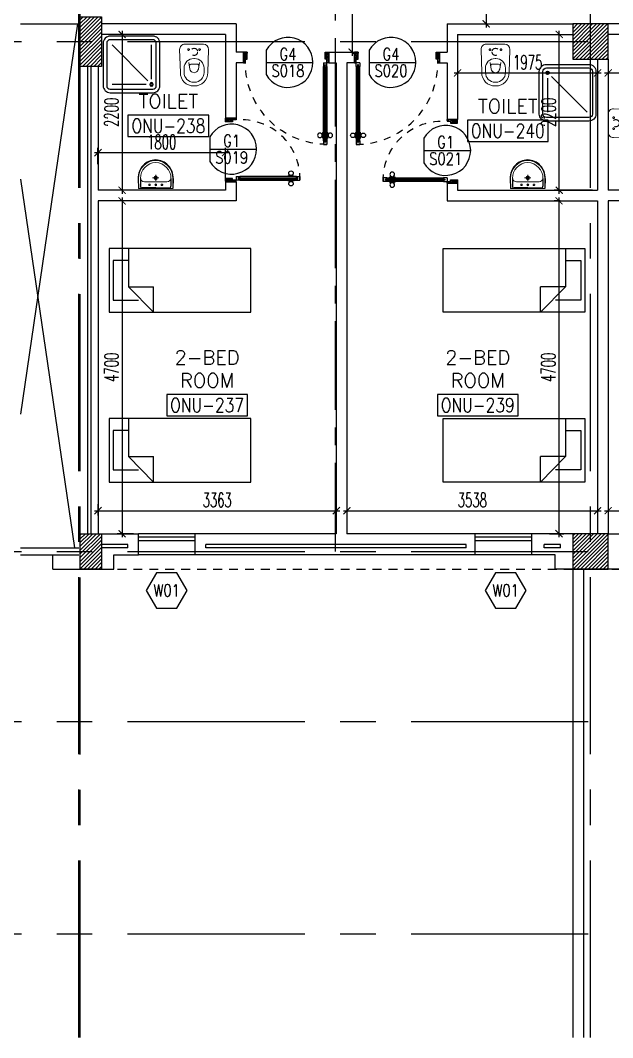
# Model space of a CAD drawing. Extents: x 88852.7 to 88945.7, y 39921.6 to 40001.1.
# Drawn here: x 88859.92 to 88868.28, y 39921.61 to 39935.98 of the extents above; entities that cross this region are included whole.
import ezdxf
from ezdxf.enums import TextEntityAlignment as Align

# ---------------------------------------------------------------- set-up
doc = ezdxf.new("R2010")
doc.units = 0
doc.header["$MEASUREMENT"] = 0
doc.header["$PDMODE"] = 34
for name, pattern in [('CENTER', [2, 1.25, -0.25, 0.25, -0.25]), ('CENTERX2', [4, 2.5, -0.5, 0.5, -0.5]), ('DASHED', [0.75, 0.5, -0.25]), ('HIDDEN', [0.375, 0.25, -0.125]), ('HIDDEN2', [0.1875, 0.125, -0.0625])]:
    doc.linetypes.add(name, pattern=pattern)
doc.layers.get('0').update_dxf_attribs({"linetype": 'CONTINUOUS'})
doc.layers.get('DEFPOINTS').update_dxf_attribs({"linetype": 'CONTINUOUS'})
for name, color, linetype in [('AXES', 11, 'CENTERX2'), ('AXES1', 11, 'CENTER'), ('COL', 2, 'CONTINUOUS'), ('DIM', 4, 'CONTINUOUS'), ('DOOR', 7, 'CONTINUOUS'), ('DOOR-CR', 4, 'CONTINUOUS'), ('DOOR-NO', 3, 'CONTINUOUS'), ('FIX', 3, 'CONTINUOUS'), ('FUR', 4, 'CONTINUOUS'), ('HAT', 8, 'CONTINUOUS'), ('HIDDEN', 9, 'HIDDEN2'), ('INSUL', 4, 'CONTINUOUS'), ('RM-BOX', 4, 'CONTINUOUS'), ('RM-NAME', 2, 'CONTINUOUS'), ('RM-NO', 2, 'CONTINUOUS'), ('ROOF', 7, 'CONTINUOUS'), ('SHAFT', 4, 'CONTINUOUS'), ('WALL', 2, 'CONTINUOUS'), ('WIN', 3, 'CONTINUOUS'), ('WIN-BOX', 3, 'CONTINUOUS'), ('WIN-NO', 5, 'CONTINUOUS')]:
    doc.layers.add(name, color=color, linetype=linetype)
doc.styles.add('ROMANS', font='ROMANS.shx', dxfattribs={"width": 0.6})
doc.dimstyles.new('STANDARD in', dxfattribs={"dimtxt": 0.2, "dimasz": 0.1, "dimexe": 0.07, "dimexo": 0.07, "dimgap": 0.05, "dimtad": 1, "dimdec": 0, "dimlfac": 1000, "dimzin": 0, "dimdsep": 46, "dimtxsty": 'ROMANS', "dimblk": 'ARCHTICK', "dimcen": 0.05, "dimdle": 0.05, "dimclrd": 4, "dimclre": 4, "dimclrt": 2, "dimadec": 0, "dimazin": 0, "dimtfac": 1, "dimtdec": 0, "dimtmove": 2, "dimatfit": 3, "dimfxl": 0, "dimtolj": 1, "dimtzin": 0, "dimarcsym": 0})

# ---------------------------------------------------------------- blocks, each defined once
blk = doc.blocks.new('_ARCHTICK')
at = {"color": 0, "linetype": 'ByBlock', "const_width": 0.15}
blk.add_lwpolyline([(-0.5, -0.5), (0.5, 0.5)], dxfattribs=at)
blk = doc.blocks.new('*D348')
at = {"layer": 'DEFPOINTS', "color": 0, "linetype": 'Continuous'}
for p in [(88868.22, 39929.313), (88871.67, 39929.313), (88871.67, 39929.055)]:
    blk.add_point(p, dxfattribs=at)
at = {"layer": 'DIM', "color": 4, "linetype": 'Continuous', "lineweight": -2}
for p, q in [((88868.22, 39929.243), (88868.22, 39928.985)), ((88871.67, 39929.243), (88871.67, 39928.985)), ((88868.17, 39929.055), (88871.72, 39929.055))]:
    blk.add_line(p, q, dxfattribs=at)
at = {"layer": 'DIM', "color": 4, "linetype": 'Continuous', "lineweight": -2, "xscale": 0.1, "yscale": 0.1, "zscale": 0.1, "rotation": 180}
blk.add_blockref('_ARCHTICK', (88868.22, 39929.055), dxfattribs=at)
at = {"layer": 'DIM', "color": 4, "linetype": 'Continuous', "lineweight": -2, "xscale": 0.1, "yscale": 0.1, "zscale": 0.1}
blk.add_blockref('_ARCHTICK', (88871.67, 39929.055), dxfattribs=at)
at = {"layer": 'DIM', "color": 2, "linetype": 'Continuous', "insert": (88869.945, 39929.205), "char_height": 0.2, "attachment_point": 5, "style": 'ROMANS'}
blk.add_mtext('\\A1;3450', dxfattribs=at)
blk = doc.blocks.new('*D346')
at = {"layer": 'DEFPOINTS', "color": 0, "linetype": 'Continuous'}
for p in [(88868.22, 39935.237), (88869.845, 39935.237), (88869.845, 39935.237)]:
    blk.add_point(p, dxfattribs=at)
at = {"layer": 'DIM', "color": 4, "linetype": 'Continuous', "lineweight": -2}
blk.add_line((88868.17, 39935.237), (88869.895, 39935.237), dxfattribs=at)
at = {"layer": 'DIM', "color": 4, "linetype": 'Continuous', "lineweight": -2, "xscale": 0.1, "yscale": 0.1, "zscale": 0.1, "rotation": 180}
blk.add_blockref('_ARCHTICK', (88868.22, 39935.237), dxfattribs=at)
at = {"layer": 'DIM', "color": 4, "linetype": 'Continuous', "lineweight": -2, "xscale": 0.1, "yscale": 0.1, "zscale": 0.1}
blk.add_blockref('_ARCHTICK', (88869.845, 39935.237), dxfattribs=at)
at = {"layer": 'DIM', "color": 2, "linetype": 'Continuous', "insert": (88869.033, 39935.387), "char_height": 0.2, "attachment_point": 5, "style": 'ROMANS'}
blk.add_mtext('\\A1;1625', dxfattribs=at)
blk = doc.blocks.new('*D345')
at = {"layer": 'DEFPOINTS', "color": 0, "linetype": 'Continuous'}
for p in [(88868.07, 39935.328), (88866.095, 39935.242), (88868.07, 39935.237)]:
    blk.add_point(p, dxfattribs=at)
at = {"layer": 'DIM', "color": 4, "linetype": 'Continuous', "lineweight": -2}
for p, q in [((88866.045, 39935.237), (88868.12, 39935.237)), ((88866.095, 39935.172), (88866.095, 39935.167)), ((88868.07, 39935.258), (88868.07, 39935.167))]:
    blk.add_line(p, q, dxfattribs=at)
at = {"layer": 'DIM', "color": 4, "linetype": 'Continuous', "lineweight": -2, "xscale": 0.1, "yscale": 0.1, "zscale": 0.1, "rotation": 180}
blk.add_blockref('_ARCHTICK', (88866.095, 39935.237), dxfattribs=at)
at = {"layer": 'DIM', "color": 4, "linetype": 'Continuous', "lineweight": -2, "xscale": 0.1, "yscale": 0.1, "zscale": 0.1}
blk.add_blockref('_ARCHTICK', (88868.07, 39935.237), dxfattribs=at)
at = {"layer": 'DIM', "color": 2, "linetype": 'Continuous', "insert": (88867.083, 39935.387), "char_height": 0.2, "attachment_point": 5, "style": 'ROMANS'}
blk.add_mtext('\\A1;1975', dxfattribs=at)
blk = doc.blocks.new('*D344')
at = {"layer": 'DEFPOINTS', "color": 0, "linetype": 'Continuous'}
for p in [(88867.509, 39935.78), (88867.529, 39935.78), (88868.07, 39933.58)]:
    blk.add_point(p, dxfattribs=at)
at = {"layer": 'DIM', "color": 4, "linetype": 'Continuous', "lineweight": -2}
for p, q in [((88867.529, 39933.53), (88867.529, 39935.83)), ((88867.579, 39935.78), (88867.599, 39935.78)), ((88868, 39933.58), (88867.459, 39933.58))]:
    blk.add_line(p, q, dxfattribs=at)
at = {"layer": 'DIM', "color": 4, "linetype": 'Continuous', "lineweight": -2, "xscale": 0.1, "yscale": 0.1, "zscale": 0.1}
for p, rotation in [((88867.529, 39935.78), 90), ((88867.529, 39933.58), 270)]:
    blk.add_blockref('_ARCHTICK', p, dxfattribs=dict(at, rotation=rotation))
at = {"layer": 'DIM', "color": 2, "linetype": 'Continuous', "insert": (88867.379, 39934.68), "char_height": 0.2, "attachment_point": 5, "rotation": 90, "style": 'ROMANS'}
blk.add_mtext('\\A1;2200', dxfattribs=at)
blk = doc.blocks.new('*D590')
at = {"layer": 'DEFPOINTS', "color": 0, "linetype": 'Continuous'}
for p in [(88867.526, 39933.43), (88867.613, 39933.43), (88867.321, 39928.73)]:
    blk.add_point(p, dxfattribs=at)
at = {"layer": 'DIM', "color": 4, "linetype": 'Continuous', "lineweight": -2}
for p, q in [((88867.543, 39933.43), (88867.456, 39933.43)), ((88867.526, 39928.68), (88867.526, 39933.48)), ((88867.391, 39928.73), (88867.596, 39928.73))]:
    blk.add_line(p, q, dxfattribs=at)
at = {"layer": 'DIM', "color": 4, "linetype": 'Continuous', "lineweight": -2, "xscale": 0.1, "yscale": 0.1, "zscale": 0.1}
for p, rotation in [((88867.526, 39933.43), 90), ((88867.526, 39928.73), 270)]:
    blk.add_blockref('_ARCHTICK', p, dxfattribs=dict(at, rotation=rotation))
at = {"layer": 'DIM', "color": 2, "linetype": 'Continuous', "insert": (88867.376, 39931.08), "char_height": 0.2, "attachment_point": 5, "rotation": 90, "style": 'ROMANS'}
blk.add_mtext('\\A1;4700', dxfattribs=at)
blk = doc.blocks.new('*D343')
at = {"layer": 'DEFPOINTS', "color": 0, "linetype": 'Continuous'}
for p in [(88864.533, 39929.296), (88868.07, 39929.296), (88868.07, 39929.055)]:
    blk.add_point(p, dxfattribs=at)
at = {"layer": 'DIM', "color": 4, "linetype": 'Continuous', "lineweight": -2}
for p, q in [((88864.533, 39929.226), (88864.533, 39928.985)), ((88868.07, 39929.226), (88868.07, 39928.985)), ((88864.483, 39929.055), (88868.12, 39929.055))]:
    blk.add_line(p, q, dxfattribs=at)
at = {"layer": 'DIM', "color": 4, "linetype": 'Continuous', "lineweight": -2, "xscale": 0.1, "yscale": 0.1, "zscale": 0.1, "rotation": 180}
blk.add_blockref('_ARCHTICK', (88864.533, 39929.055), dxfattribs=at)
at = {"layer": 'DIM', "color": 4, "linetype": 'Continuous', "lineweight": -2, "xscale": 0.1, "yscale": 0.1, "zscale": 0.1}
blk.add_blockref('_ARCHTICK', (88868.07, 39929.055), dxfattribs=at)
at = {"layer": 'DIM', "color": 2, "linetype": 'Continuous', "insert": (88866.302, 39929.205), "char_height": 0.2, "attachment_point": 5, "style": 'ROMANS'}
blk.add_mtext('\\A1;3538', dxfattribs=at)
blk = doc.blocks.new('*D342')
at = {"layer": 'DEFPOINTS', "color": 0, "linetype": 'Continuous'}
for p in [(88861.02, 39929.218), (88864.383, 39929.218), (88864.383, 39929.055)]:
    blk.add_point(p, dxfattribs=at)
at = {"layer": 'DIM', "color": 4, "linetype": 'Continuous', "lineweight": -2}
for p, q in [((88861.02, 39929.148), (88861.02, 39928.985)), ((88864.383, 39929.148), (88864.383, 39928.985)), ((88860.97, 39929.055), (88864.433, 39929.055))]:
    blk.add_line(p, q, dxfattribs=at)
at = {"layer": 'DIM', "color": 4, "linetype": 'Continuous', "lineweight": -2, "xscale": 0.1, "yscale": 0.1, "zscale": 0.1, "rotation": 180}
blk.add_blockref('_ARCHTICK', (88861.02, 39929.055), dxfattribs=at)
at = {"layer": 'DIM', "color": 4, "linetype": 'Continuous', "lineweight": -2, "xscale": 0.1, "yscale": 0.1, "zscale": 0.1}
blk.add_blockref('_ARCHTICK', (88864.383, 39929.055), dxfattribs=at)
at = {"layer": 'DIM', "color": 2, "linetype": 'Continuous', "insert": (88862.702, 39929.205), "char_height": 0.2, "attachment_point": 5, "style": 'ROMANS'}
blk.add_mtext('\\A1;3363', dxfattribs=at)
blk = doc.blocks.new('*D591')
at = {"layer": 'DEFPOINTS', "color": 0, "linetype": 'Continuous'}
for p in [(88861.816, 39933.43), (88861.36, 39928.73), (88861.591, 39928.73)]:
    blk.add_point(p, dxfattribs=at)
at = {"layer": 'DIM', "color": 4, "linetype": 'Continuous', "lineweight": -2}
for p, q in [((88861.746, 39933.43), (88861.29, 39933.43)), ((88861.36, 39933.48), (88861.36, 39928.68)), ((88861.521, 39928.73), (88861.29, 39928.73))]:
    blk.add_line(p, q, dxfattribs=at)
at = {"layer": 'DIM', "color": 4, "linetype": 'Continuous', "lineweight": -2, "xscale": 0.1, "yscale": 0.1, "zscale": 0.1}
for p, rotation in [((88861.36, 39933.43), 90), ((88861.36, 39928.73), 270)]:
    blk.add_blockref('_ARCHTICK', p, dxfattribs=dict(at, rotation=rotation))
at = {"layer": 'DIM', "color": 2, "linetype": 'Continuous', "insert": (88861.21, 39931.08), "char_height": 0.2, "attachment_point": 5, "rotation": 90, "style": 'ROMANS'}
blk.add_mtext('\\A1;4700', dxfattribs=at)
blk = doc.blocks.new('*D341')
at = {"layer": 'DEFPOINTS', "color": 0, "linetype": 'Continuous'}
for p in [(88862.146, 39935.78), (88861.36, 39933.58), (88862.146, 39933.58)]:
    blk.add_point(p, dxfattribs=at)
at = {"layer": 'DIM', "color": 4, "linetype": 'Continuous', "lineweight": -2}
for p, q in [((88862.076, 39935.78), (88861.29, 39935.78)), ((88861.36, 39935.83), (88861.36, 39933.53)), ((88862.076, 39933.58), (88861.29, 39933.58))]:
    blk.add_line(p, q, dxfattribs=at)
at = {"layer": 'DIM', "color": 4, "linetype": 'Continuous', "lineweight": -2, "xscale": 0.1, "yscale": 0.1, "zscale": 0.1}
for p, rotation in [((88861.36, 39935.78), 90), ((88861.36, 39933.58), 270)]:
    blk.add_blockref('_ARCHTICK', p, dxfattribs=dict(at, rotation=rotation))
at = {"layer": 'DIM', "color": 2, "linetype": 'Continuous', "insert": (88861.21, 39934.68), "char_height": 0.2, "attachment_point": 5, "rotation": 90, "style": 'ROMANS'}
blk.add_mtext('\\A1;2200', dxfattribs=at)
blk = doc.blocks.new('*D340')
at = {"layer": 'DEFPOINTS', "color": 0, "linetype": 'Continuous'}
for p in [(88862.82, 39934.111), (88861.02, 39933.88), (88862.82, 39933.639)]:
    blk.add_point(p, dxfattribs=at)
at = {"layer": 'DIM', "color": 4, "linetype": 'Continuous', "lineweight": -2}
for p, q in [((88861.02, 39933.95), (88861.02, 39934.181)), ((88862.82, 39933.709), (88862.82, 39934.181)), ((88860.97, 39934.111), (88862.87, 39934.111))]:
    blk.add_line(p, q, dxfattribs=at)
at = {"layer": 'DIM', "color": 4, "linetype": 'Continuous', "lineweight": -2, "xscale": 0.1, "yscale": 0.1, "zscale": 0.1, "rotation": 180}
blk.add_blockref('_ARCHTICK', (88861.02, 39934.111), dxfattribs=at)
at = {"layer": 'DIM', "color": 4, "linetype": 'Continuous', "lineweight": -2, "xscale": 0.1, "yscale": 0.1, "zscale": 0.1}
blk.add_blockref('_ARCHTICK', (88862.82, 39934.111), dxfattribs=at)
at = {"layer": 'DIM', "color": 2, "linetype": 'Continuous', "insert": (88861.92, 39934.261), "char_height": 0.2, "attachment_point": 5, "style": 'ROMANS'}
blk.add_mtext('\\A1;1800', dxfattribs=at)
blk = doc.blocks.new('*D692')
at = {"layer": 'DEFPOINTS', "color": 0, "linetype": 'Continuous'}
for p in [(88866.226, 39938.33), (88866.226, 39935.93), (88866.498, 39935.93)]:
    blk.add_point(p, dxfattribs=at)
at = {"layer": 'DIM', "color": 4, "linetype": 'Continuous', "lineweight": -2}
for p, q in [((88866.296, 39938.33), (88866.568, 39938.33)), ((88866.498, 39938.38), (88866.498, 39935.88)), ((88866.296, 39935.93), (88866.568, 39935.93))]:
    blk.add_line(p, q, dxfattribs=at)
at = {"layer": 'DIM', "color": 4, "linetype": 'Continuous', "lineweight": -2, "xscale": 0.1, "yscale": 0.1, "zscale": 0.1}
for p, rotation in [((88866.498, 39938.33), 90), ((88866.498, 39935.93), 270)]:
    blk.add_blockref('_ARCHTICK', p, dxfattribs=dict(at, rotation=rotation))
at = {"layer": 'DIM', "color": 2, "linetype": 'Continuous', "insert": (88866.348, 39937.13), "char_height": 0.2, "attachment_point": 5, "rotation": 90, "style": 'ROMANS'}
blk.add_mtext('\\A1;2400', dxfattribs=at)
blk = doc.blocks.new('WW1')
at = {"layer": 'WIN-BOX'}
blk.add_lwpolyline([(144, -250), (289, 0), (144, 250), (-144, 250), (-289, 0), (-144, -250)], close=True, dxfattribs=at)
at = {"layer": 'WIN-NO', "style": 'ROMANS', "width": 0.8}
blk.add_attdef('W00', text='', height=170, dxfattribs=at).set_placement((0, 0), align=Align.MIDDLE)
blk = doc.blocks.new('LAV1')
at = {"layer": 'FIX', "linetype": 'ByBlock', "ltscale": 0.3}
for p, q in [((-280, 210), (-275, 50)), ((-245, 210), (-245, 85)), ((245, 210), (245, 85)), ((280, 210), (275, 50)), ((0, 60), (-220, 60)), ((0, 60), (220, 60))]:
    blk.add_line(p, q, dxfattribs=at)
at = {"layer": 'FIX', "linetype": 'Continuous', "lineweight": 20}
for p, q in [((-275, 210), (-275, 50)), ((275, 210), (275, 50)), ((0, 50), (-275, 50)), ((0, 50), (-252, 50)), ((0, 155), (-181, 155)), ((0, 155), (181, 155)), ((0, 50), (275, 50)), ((0, 50), (252, 50))]:
    blk.add_line(p, q, dxfattribs=at)
at = {"layer": 'FIX', "linetype": 'DASHED', "lineweight": 20, "ltscale": 0.05}
for p, q in [((50, 220), (-50, 220)), ((0, 170), (0, 270)), ((0, 170), (0, 270))]:
    blk.add_line(p, q, dxfattribs=at)
at = {"layer": 'FIX', "lineweight": 20}
for p, q in [((16, 107), (-15, 107)), ((0, 92), (0, 123))]:
    blk.add_line(p, q, dxfattribs=at)
for centre, radius in [((0, 220), 29.5), ((0, 220), 22.5), ((0, 107), 15.5)]:
    blk.add_circle(centre, radius, dxfattribs=at)
at = {"layer": 'FIX', "linetype": 'HIDDEN', "lineweight": 20, "ltscale": 0.05}
for centre in [(-100, 107), (100, 107)]:
    blk.add_circle(centre, 12.4, dxfattribs=at)
at = {"layer": 'FIX', "linetype": 'ByBlock', "ltscale": 0.3}
for centre, radius, start, end in [((7, 220), 287, 91.3776, 182.0064), ((-7, 220), 287, 357.9936, 88.6224), ((-220, 85), 24.9, 179.7021, 269.9486), ((220, 85), 24.9, 270.0514, 0.2979)]:
    blk.add_arc(centre, radius, start, end, dxfattribs=at)
at = {"layer": 'FIX', "linetype": 'Continuous', "lineweight": 20}
for centre, radius, start, end in [((8, 217), 283, 91.6988, 181.351), ((-8, 217), 283, 358.649, 88.3012), ((8, 212), 253, 91.7328, 180.4884), ((-8, 212), 253, 359.5116, 88.2672), ((-179, 222), 66.9, 190.2006, 268.0786), ((179, 222), 66.9, 271.9214, 349.7994)]:
    blk.add_arc(centre, radius, start, end, dxfattribs=at)
blk = doc.blocks.new('DOOR100')
at = {"layer": 'DOOR', "color": 0, "linetype": 'ByBlock'}
for p, q in [((-76, 1251), (-76, 1301)), ((-76, 1301), (-26, 1301)), ((-26, 1301), (-76, 1301)), ((-26, 1251), (-26, 1301)), ((-92, 1206), (-92, 1141)), ((-83, 1206), (-92, 1206)), ((-83, 1129), (-83, 1219)), ((-76, 1219), (-83, 1219)), ((-83, 1206), (-83, 1141)), ((-59, 1251), (-76, 1251)), ((-59, 1251), (-59, 1271)), ((-43, 1271), (-59, 1271)), ((-43, 1251), (-43, 1271)), ((-26, 1251), (-43, 1251)), ((-26, 1219), (-19, 1219)), ((-19, 1129), (-19, 1219)), ((-19, 1206), (-19, 1141)), ((-19, 1206), (-10, 1206)), ((-10, 1206), (-10, 1141)), ((-83, 1141), (-92, 1141)), ((-76, 1129), (-83, 1129)), ((-26, 1129), (-19, 1129)), ((-19, 1141), (-10, 1141)), ((-1201, 0), (-1201, 150)), ((-1201, 150), (-1176, 150)), ((-1201, 150), (-1201, 0)), ((-1176, 150), (-1176, 100)), ((-76, 200), (-59, 200)), ((-76, 150), (-76, 200)), ((-76, 150), (-26, 150)), ((-59, 200), (-59, 180)), ((-59, 180), (-43, 180)), ((-43, 200), (-26, 200)), ((-43, 180), (-43, 200)), ((-26, 200), (-26, 150)), ((-1, 150), (-26, 150)), ((-26, 150), (-26, 100)), ((-1, 150), (-1, 0)), ((-1151, 0), (-1201, 0)), ((-1176, 100), (-1151, 100)), ((-1151, 100), (-1151, 0)), ((-51, 100), (-51, 0)), ((-26, 100), (-51, 100)), ((-51, 0), (-1, 0))]:
    blk.add_line(p, q, dxfattribs=at)
at = {"layer": 'DOOR', "linetype": 'ByBlock'}
for p, q in [((-76, 1251), (-76, 200)), ((-59, 200), (-59, 1251)), ((-43, 200), (-43, 1251)), ((-26, 200), (-26, 1251))]:
    blk.add_line(p, q, dxfattribs=at)
at = {"layer": 'DOOR', "color": 9, "linetype": 'ByBlock'}
for p, q in [((-1151, 0), (-1201, 114)), ((-1151, 0), (-1201, 40)), ((-1151, 0), (-1164, 100)), ((-51, 0), (-1, 114)), ((-51, 0), (-38, 100)), ((-51, 0), (-1, 40))]:
    blk.add_line(p, q, dxfattribs=at)
at = {"layer": 'DOOR', "color": 0, "linetype": 'ByBlock'}
for centre in [(-125, 1174), (22, 1174)]:
    blk.add_circle(centre, 32.4, dxfattribs=at)
at = {"layer": 'DOOR', "linetype": 'HIDDEN', "ltscale": 0.5}
blk.add_arc((-27, 152), 1149, 89.961, 180.0931, dxfattribs=at)
at = {"layer": 'DOOR', "color": 9, "linetype": 'ByBlock'}
for centre, radius, start, end in [((-1151, 0), 154, 103.7142, 108.8947), ((-51, 0), 154, 71.1053, 76.2858), ((-1151, 0), 134, 100.72, 111.8402), ((-1151, 0), 94.4, 90, 121.9818), ((-1151, 0), 74.4, 90, 132.2236), ((-1151, 0), 54.4, 90, 156.7926), ((-1151, 0), 34.4, 90, 180), ((-1151, 0), 14.4, 90, 180), ((-51, 0), 94.4, 58.0182, 90), ((-51, 0), 74.4, 47.7764, 90), ((-51, 0), 54.4, 23.2074, 90), ((-51, 0), 34.4, 0, 90), ((-51, 0), 14.4, 0, 90), ((-51, 0), 134, 68.1598, 79.28), ((-51, 0), 114, 64.0838, 77.3774)]:
    blk.add_arc(centre, radius, start, end, dxfattribs=at)
blk = doc.blocks.new('DOOR90')
at = {"layer": 'DOOR', "linetype": 'ByBlock'}
for p, q in [((0, 0), (-150, 0)), ((-200, -25), (-1000, -25)), ((-200, -42), (-1000, -42)), ((-200, -58), (-1000, -58)), ((-1000, -75), (-200, -75))]:
    blk.add_line(p, q, dxfattribs=at)
at = {"layer": 'DOOR', "color": 0, "linetype": 'ByBlock'}
for p, q in [((-150, 0), (-150, -25)), ((-150, 0), (0, 0)), ((0, -50), (0, 0)), ((-1050, -25), (-1050, -75)), ((-1050, -75), (-1050, -25)), ((-1000, -25), (-1050, -25)), ((-1000, -75), (-1050, -75)), ((-1020, -42), (-1020, -58)), ((-1000, -42), (-1020, -42)), ((-1000, -58), (-1020, -58)), ((-1000, -25), (-1000, -42)), ((-1000, -58), (-1000, -75)), ((-968, -25), (-968, -18)), ((-878, -18), (-968, -18)), ((-968, -75), (-968, -82)), ((-878, -82), (-968, -82)), ((-955, -18), (-955, -9)), ((-955, -9), (-890, -9)), ((-955, -18), (-890, -18)), ((-955, -82), (-955, -91)), ((-955, -82), (-890, -82)), ((-955, -91), (-890, -91)), ((-890, -18), (-890, -9)), ((-890, -82), (-890, -91)), ((-878, -25), (-878, -18)), ((-878, -75), (-878, -82)), ((-200, -42), (-200, -25)), ((-200, -25), (-150, -25)), ((-180, -42), (-200, -42)), ((-200, -75), (-200, -58)), ((-200, -58), (-180, -58)), ((-150, -75), (-200, -75)), ((-180, -58), (-180, -42)), ((-150, -75), (-150, -25)), ((-150, -25), (-100, -25)), ((-100, -25), (-100, -50)), ((-100, -50), (0, -50)), ((-100, -850), (0, -850)), ((-100, -875), (-100, -850)), ((0, -850), (0, -900)), ((-150, -900), (-150, -875)), ((-150, -875), (-100, -875)), ((0, -900), (-150, -900)), ((-150, -900), (0, -900))]:
    blk.add_line(p, q, dxfattribs=at)
at = {"layer": 'DOOR', "color": 9, "linetype": 'ByBlock'}
for p, q in [((0, -50), (-114, 0)), ((0, -50), (-40, 0)), ((0, -50), (-100, -37)), ((0, -850), (-114, -900)), ((0, -850), (-100, -863)), ((0, -850), (-40, -900))]:
    blk.add_line(p, q, dxfattribs=at)
at = {"layer": 'DOOR', "color": 0, "linetype": 'ByBlock'}
for centre in [(-923, 24), (-923, -124)]:
    blk.add_circle(centre, 32.4, dxfattribs=at)
at = {"layer": 'DOOR', "color": 9, "linetype": 'ByBlock'}
for centre, radius, start, end in [((0, -50), 74.4, 137.7764, 180), ((0, -50), 54.4, 113.2074, 180), ((0, -50), 154, 161.1053, 166.2858), ((0, -50), 134, 158.1598, 169.28), ((0, -50), 114, 154.0838, 167.3774), ((0, -50), 94.4, 148.0182, 180), ((0, -50), 34.4, 90, 180), ((0, -50), 14.4, 90, 180), ((0, -850), 94.4, 180, 211.9818), ((0, -850), 74.4, 180, 222.2236), ((0, -850), 54.4, 180, 246.7926), ((0, -850), 34.4, 180, 270), ((0, -850), 14.4, 180, 270), ((0, -850), 154, 193.7142, 198.8947), ((0, -850), 134, 190.72, 201.8402)]:
    blk.add_arc(centre, radius, start, end, dxfattribs=at)
at = {"layer": 'DOOR', "linetype": 'HIDDEN', "ltscale": 0.5}
blk.add_arc((-222, -50), 828, 178.2701, 275.003, dxfattribs=at)
blk = doc.blocks.new('SHR1')
at = {"layer": 'FIX'}
for p, q in [((-196, 196), (-700, 700)), ((-143, 218), (-143, 700)), ((-218, 143), (-700, 143))]:
    blk.add_line(p, q, dxfattribs=at)
for points in [[(-825, 125), (-825, 725, -0.414214), (-725, 825), (-125, 825, -0.414214), (-25, 725), (-25, 125, -0.414214), (-125, 25), (-725, 25, -0.414214)], [(-775, 125), (-775, 725, -0.414214), (-725, 775), (-125, 775, -0.414214), (-75, 725), (-75, 125, -0.414214), (-125, 75), (-725, 75, -0.414214)]]:
    blk.add_lwpolyline(points, format="xyb", close=True, dxfattribs=at)
for radius in [25, 15]:
    blk.add_circle((-143, 143), radius, dxfattribs=at)
blk = doc.blocks.new('WC1')
at = {"layer": 'FIX', "lineweight": 20}
for p, q in [((-210, 204), (-538, 194)), ((-727, 5), (-727, -5)), ((-674, 5), (-674, -5)), ((-534, 24), (-540, 0)), ((-540, 0), (-534, -24)), ((-475, 141), (-538, 141)), ((-395, 76), (-490, 60)), ((-339, 5), (-339, -5)), ((-137, 0), (-137, 131)), ((-137, -131), (-137, 0)), ((-538, -141), (-475, -141)), ((-490, -60), (-395, -76)), ((-538, -194), (-210, -204)), ((-213, -204), (-210, -204))]:
    blk.add_line(p, q, dxfattribs=at)
at = {"layer": 'FIX', "linetype": 'Continuous', "lineweight": 20}
blk.add_line((-420, -47), (-420, 45), dxfattribs=at)
at = {"layer": 'FIX', "linetype": 'HIDDEN2', "lineweight": 20, "ltscale": 0.3}
blk.add_circle((-245, 0), 49.8, dxfattribs=at)
at = {"layer": 'FIX', "linetype": 'HIDDEN', "lineweight": 20, "ltscale": 0.05}
for centre in [(-213, 78), (-213, -77)]:
    blk.add_circle(centre, 11.6, dxfattribs=at)
at = {"layer": 'FIX', "lineweight": 20}
for centre, radius, start, end in [((-538, 5), 189, 90, 180), ((-210, 131), 73, 360, 90), ((-538, 5), 136, 90, 180), ((-473, -7), 68.2, 128.9242, 152.8468), ((-464, -18), 82, 108.496, 128.9242), ((-475, 5), 136, 360, 90), ((-538, -5), 189, 180, 270), ((-538, -5), 136, 180, 270), ((-473, 7), 68.2, 207.1532, 231.0758), ((-464, 18), 82, 231.0758, 251.504), ((-475, -5), 136, 270, 0), ((-210, -131), 73, 270, 0)]:
    blk.add_arc(centre, radius, start, end, dxfattribs=at)
at = {"layer": 'FIX', "linetype": 'Continuous', "lineweight": 20}
for centre, start, end in [((-443, 46), 357.6662, 91.6121), ((-442, -46), 268.3879, 2.3338)]:
    blk.add_arc(centre, 22.3, start, end, dxfattribs=at)
blk = doc.blocks.new('C-300')
at = {"layer": 'HAT', "linetype": 'ByBlock', "ltscale": 0.3}
h = blk.add_hatch(dxfattribs=at)
h.set_pattern_fill('ANSI31', color=8, scale=300, style=0)
h.set_pattern_definition([(45, (-258496.182, -82361.005), (-26.5165043, 26.5165043), [])])
h.paths.add_polyline_path([(300, 500), (0, 500), (0, 250), (300, 250)])
h.paths.add_polyline_path([(300, 250), (0, 250), (0, 0), (300, 0)])
at = {"layer": 'COL'}
blk.add_lwpolyline([(0, 500), (300, 500), (300, 0), (0, 0)], close=True, dxfattribs=at)
blk = doc.blocks.new('C11')
at = {"layer": 'HAT'}
h = blk.add_hatch(dxfattribs=at)
h.set_pattern_fill('ANSI31', color=256, scale=300, style=0)
h.set_pattern_definition([(45, (-248556.182, -75061.005), (-26.5165043, 26.5165043), [])])
h.paths.add_polyline_path([(300, 700), (0, 700), (0, 350), (300, 350)])
h.paths.add_polyline_path([(300, 350), (0, 350), (0, 0), (300, 0)])
at = {"layer": 'COL'}
blk.add_lwpolyline([(300, 700), (300, 0), (0, 0), (0, 700)], close=True, dxfattribs=at)
blk = doc.blocks.new('RM1')
at = {"layer": 'RM-BOX'}
blk.add_lwpolyline([(570, -200), (-570, -200), (-570, -500), (570, -500)], close=True, dxfattribs=at)
at = {"layer": 'RM-NAME', "style": 'ROMANS'}
for tag, p in [('ROOMNAME1', (0, 324)), ('ROOMNAME2', (0, 0))]:
    blk.add_attdef(tag, text='', height=200, dxfattribs=at).set_placement(p, align=Align.MIDDLE)
at = {"layer": 'RM-NO', "style": 'ROMANS', "width": 0.8}
blk.add_attdef('ROOMNO', text='', height=200, dxfattribs=at).set_placement((0, -350), align=Align.MIDDLE)
blk = doc.blocks.new('DD1')
at = {"layer": 'DOOR-CR'}
blk.add_line((-308, 0), (353, 0), dxfattribs=at)
blk.add_lwpolyline([(-308, -173, 3.820224), (-308, 173)], format="xyb", close=True, dxfattribs=at)
at = {"layer": 'DOOR-NO', "style": 'ROMANS', "width": 0.8}
for tag, p in [('G', (0, 142)), ('000', (0, -141))]:
    blk.add_attdef(tag, text='', height=204, dxfattribs=at).set_placement(p, align=Align.MIDDLE)
blk = doc.blocks.new('COL50')
at = {"layer": 'COL'}
blk.add_lwpolyline([(-250, 250), (-250, -250), (250, -250), (250, 250)], close=True, dxfattribs=at)
blk = doc.blocks.new('*X55')
at = {"color": 0}
for p, q in [((73379, 125458), (73871, 125950)), ((73379, 125511), (73818, 125950)), ((73379, 125564), (73765, 125950)), ((73379, 125617), (73712, 125950)), ((73379, 125670), (73659, 125950)), ((73379, 125723), (73606, 125950)), ((73379, 125776), (73553, 125950)), ((73379, 125829), (73500, 125950)), ((73379, 125882), (73447, 125950)), ((73379, 125935), (73394, 125950)), ((73424, 125450), (73879, 125905)), ((73477, 125450), (73879, 125852)), ((73530, 125450), (73879, 125799)), ((73583, 125450), (73879, 125746)), ((73636, 125450), (73879, 125692)), ((73690, 125450), (73879, 125639)), ((73743, 125450), (73879, 125586)), ((73796, 125450), (73879, 125533)), ((73849, 125450), (73879, 125480))]:
    blk.add_line(p, q, dxfattribs=at)
blk = doc.blocks.new('AH20A')
at = {"layer": 'FUR'}
for p, q in [((0, 0.5), (0, -0.5)), ((1, 0.5), (0, 0.5)), ((0.1358, 0.5), (0.1358, -0.0987)), ((1, -0.5), (1, 0.5)), ((0.1358, 0.3112), (0.0277, 0.3112)), ((0.0277, 0.3112), (0.0277, -0.3087)), ((0.1358, -0.0987), (0.3125, -0.5)), ((0.1358, -0.0987), (0.3125, -0.0987)), ((0.3125, -0.5), (0.3125, -0.0987)), ((0.0277, -0.3087), (0.2076, -0.3087)), ((0, -0.5), (1, -0.5))]:
    blk.add_line(p, q, dxfattribs=at)
blk = doc.blocks.new('*X56')
at = {"color": 0}
for p, q in [((73379, 118298), (73831, 118750)), ((73379, 118351), (73778, 118750)), ((73379, 118404), (73725, 118750)), ((73379, 118457), (73672, 118750)), ((73379, 118510), (73619, 118750)), ((73379, 118563), (73566, 118750)), ((73379, 118616), (73513, 118750)), ((73379, 118669), (73460, 118750)), ((73379, 118722), (73407, 118750)), ((73384, 118250), (73879, 118745)), ((73437, 118250), (73879, 118692)), ((73490, 118250), (73879, 118639)), ((73543, 118250), (73879, 118586)), ((73596, 118250), (73879, 118533)), ((73649, 118250), (73879, 118480)), ((73702, 118250), (73879, 118427)), ((73755, 118250), (73879, 118374)), ((73808, 118250), (73879, 118321)), ((73861, 118250), (73879, 118268))]:
    blk.add_line(p, q, dxfattribs=at)
blk = doc.blocks.new('*D818')
at = {"layer": 'DEFPOINTS', "color": 0, "linetype": 'Continuous'}
for p in [(88864.335, 39938.33), (88864.335, 39935.53), (88864.607, 39935.53)]:
    blk.add_point(p, dxfattribs=at)
at = {"layer": 'DIM', "color": 4, "linetype": 'Continuous', "lineweight": -2}
for p, q in [((88864.405, 39938.33), (88864.677, 39938.33)), ((88864.607, 39938.38), (88864.607, 39935.48)), ((88864.405, 39935.53), (88864.677, 39935.53))]:
    blk.add_line(p, q, dxfattribs=at)
at = {"layer": 'DIM', "color": 4, "linetype": 'Continuous', "lineweight": -2, "xscale": 0.1, "yscale": 0.1, "zscale": 0.1}
for p, rotation in [((88864.607, 39938.33), 90), ((88864.607, 39935.53), 270)]:
    blk.add_blockref('_ARCHTICK', p, dxfattribs=dict(at, rotation=rotation))
at = {"layer": 'DIM', "color": 2, "linetype": 'Continuous', "insert": (88864.457, 39936.93), "char_height": 0.2, "attachment_point": 5, "rotation": 90, "style": 'ROMANS'}
blk.add_mtext('\\A1;2800', dxfattribs=at)

msp = doc.modelspace()

# ---------------------------------------------------------------- linework, layer by layer
at = {"layer": 'AXES'}
for p, q in [((88867.9703, 39921.6153), (88867.9703, 40000.4279)), ((88860.7503, 39921.6153), (88860.7503, 40000.0779)), ((88860.7703, 39921.6132), (88860.7703, 40000.0759)), ((88853.4386, 39935.6796), (88876.9703, 39935.6796)), ((88853.4386, 39928.4796), (88876.9703, 39928.4796)), ((88853.4386, 39926.0796), (88876.9703, 39926.0796)), ((88853.4386, 39923.0796), (88876.9703, 39923.0796))]:
    msp.add_line(p, q, dxfattribs=at)
at = {"layer": 'AXES1'}
msp.add_line((88864.3703, 39928.4796), (88864.3703, 39987.2996), dxfattribs=at)
at = {"layer": 'HIDDEN'}
msp.add_line((88861.0703, 39928.2296), (88892.8703, 39928.2296), dxfattribs=at)
at = {"layer": 'INSUL'}
for p, q in [((88860.8703, 39935.3296), (88860.8703, 39928.7296)), ((88860.9203, 39935.3296), (88860.9203, 39928.7296)), ((88860.8703, 39933.9296), (88860.8703, 39928.7296)), ((88860.9203, 39933.9296), (88860.9203, 39928.7296)), ((88861.4414, 39928.5796), (88861.0703, 39928.5796)), ((88861.4414, 39928.5296), (88861.0703, 39928.5296)), ((88861.4414, 39928.5296), (88861.4414, 39928.5796)), ((88862.5414, 39928.5296), (88862.5414, 39928.5796)), ((88866.2168, 39928.5796), (88862.5414, 39928.5796)), ((88866.2168, 39928.5296), (88862.5414, 39928.5296)), ((88866.2168, 39928.5296), (88866.2168, 39928.5796)), ((88867.5448, 39928.5796), (88867.3168, 39928.5796)), ((88867.3168, 39928.5296), (88867.3168, 39928.5796)), ((88867.5448, 39928.5296), (88867.3168, 39928.5296)), ((88867.5448, 39928.5296), (88867.5448, 39928.5796))]:
    msp.add_line(p, q, dxfattribs=at)
at = {"layer": 'ROOF'}
for p, q in [((88859.9253, 39935.9296), (88860.7503, 39935.9296)), ((88859.9253, 39928.5296), (88860.7503, 39928.5296)), ((88859.9253, 39928.4296), (88860.7503, 39928.4296))]:
    msp.add_line(p, q, dxfattribs=at)
at = {"layer": 'SHAFT'}
for p, q in [((88860.7303, 39935.9296), (88859.9253, 39930.4203)), ((88859.9253, 39933.7386), (88860.6863, 39928.5296))]:
    msp.add_line(p, q, dxfattribs=at)
at = {"layer": 'WALL'}
for p, q in [((88862.9703, 39935.9296), (88861.0703, 39935.9296)), ((88861.9703, 39935.9296), (88861.4453, 39935.9296)), ((88862.9703, 39935.9296), (88862.9703, 39935.5296)), ((88862.9703, 39935.9296), (88862.9703, 39935.5296)), ((88865.9453, 39935.9296), (88865.9453, 39935.5296)), ((88865.9453, 39935.9296), (88867.7203, 39935.9296)), ((88869.9953, 39935.9296), (88868.2203, 39935.9296)), ((88861.9703, 39935.7796), (88861.0703, 39935.7796)), ((88862.8203, 39935.7796), (88861.0703, 39935.7796)), ((88862.8203, 39935.7796), (88862.8203, 39934.5976)), ((88866.0953, 39935.7796), (88866.0953, 39934.5796)), ((88863.0765, 39935.5296), (88862.9703, 39935.5296)), ((88863.0765, 39935.5296), (88863.0765, 39935.3796)), ((88864.2765, 39935.5296), (88864.2765, 39935.3796)), ((88864.639, 39935.5296), (88864.639, 39935.3796)), ((88865.8333, 39935.5296), (88865.9453, 39935.5296)), ((88865.839, 39935.5296), (88865.9453, 39935.5296)), ((88865.839, 39935.5296), (88865.839, 39935.3796)), ((88868.0703, 39935.4296), (88868.0703, 39933.5796)), ((88868.2203, 39935.4296), (88868.2203, 39933.5796)), ((88861.0203, 39935.3296), (88861.0203, 39933.5796)), ((88863.0765, 39935.3796), (88862.9703, 39935.3796)), ((88862.9703, 39935.3796), (88862.9703, 39934.5976)), ((88864.3828, 39935.3796), (88864.3828, 39928.7296)), ((88864.5328, 39935.3796), (88864.5328, 39928.7296)), ((88865.8333, 39935.3796), (88865.9453, 39935.3796)), ((88865.839, 39935.3796), (88865.9453, 39935.3796)), ((88865.9453, 39935.3796), (88865.9453, 39934.5796)), ((88862.9703, 39934.5976), (88862.8203, 39934.5976)), ((88861.0203, 39934.0796), (88861.0203, 39933.6796)), ((88862.8203, 39933.6976), (88862.8203, 39933.5796)), ((88862.9703, 39933.6976), (88862.8203, 39933.6976)), ((88862.8203, 39933.6976), (88862.8203, 39933.5796)), ((88862.9703, 39933.6976), (88862.9703, 39933.4296)), ((88861.9703, 39933.5796), (88861.0203, 39933.5796)), ((88862.8203, 39933.5796), (88861.0203, 39933.5796)), ((88865.9453, 39933.6796), (88865.9453, 39933.4296)), ((88866.0953, 39933.6796), (88866.0953, 39933.5796)), ((88862.9703, 39933.4296), (88861.0203, 39933.4296)), ((88861.0203, 39933.4296), (88861.0203, 39928.7296)), ((88868.0703, 39933.4296), (88868.0703, 39928.7296)), ((88868.2203, 39933.4296), (88868.2203, 39928.7296)), ((88861.0703, 39928.7296), (88861.5914, 39928.7296)), ((88861.5914, 39928.4296), (88861.5914, 39928.7296)), ((88862.3914, 39928.4296), (88862.3914, 39928.7296)), ((88864.3828, 39928.7296), (88862.3914, 39928.7296)), ((88866.3414, 39928.7296), (88864.5328, 39928.7296)), ((88866.3414, 39928.4296), (88866.3414, 39928.7296)), ((88867.7203, 39928.7296), (88867.1414, 39928.7296)), ((88867.1414, 39928.4296), (88867.1414, 39928.7296)), ((88868.2203, 39928.7296), (88868.7414, 39928.7296)), ((88860.3826, 39928.2296), (88860.3826, 39928.4296)), ((88861.2414, 39928.4296), (88861.5914, 39928.4296)), ((88861.2414, 39928.2296), (88861.2414, 39928.4296)), ((88866.3414, 39928.4296), (88862.3914, 39928.4296)), ((88867.4703, 39928.4296), (88867.1414, 39928.4296)), ((88867.4703, 39928.2296), (88867.4703, 39928.4296)), ((88860.3826, 39928.2296), (88861.2414, 39928.2296)), ((88868.4703, 39928.2296), (88867.4703, 39928.2296)), ((88867.7203, 39928.2296), (88867.7203, 39921.6153)), ((88867.8703, 39928.2296), (88867.8703, 39921.6153))]:
    msp.add_line(p, q, dxfattribs=at)
at = {"layer": 'WALL', "linetype": 'ByBlock'}
for p, q in [((88866.0953, 39935.7796), (88867.7203, 39935.7796)), ((88867.3473, 39935.7796), (88867.6703, 39935.7796)), ((88869.8453, 39935.7796), (88868.2203, 39935.7796)), ((88864.2765, 39935.5296), (88864.639, 39935.5296)), ((88864.2765, 39935.3796), (88864.3828, 39935.3796)), ((88864.639, 39935.3796), (88864.5328, 39935.3796)), ((88865.9453, 39934.5796), (88866.0953, 39934.5796)), ((88865.9453, 39933.6796), (88866.0953, 39933.6796)), ((88866.0953, 39933.5796), (88868.0703, 39933.5796)), ((88869.8453, 39933.5796), (88868.2203, 39933.5796)), ((88865.9453, 39933.4296), (88868.0703, 39933.4296)), ((88869.9953, 39933.4296), (88868.2203, 39933.4296))]:
    msp.add_line(p, q, dxfattribs=at)
at = {"layer": 'WIN'}
for p, q in [((88862.3914, 39928.7296), (88861.5914, 39928.7296)), ((88862.3914, 39928.6796), (88861.5914, 39928.6796)), ((88867.1414, 39928.7296), (88866.3414, 39928.7296)), ((88867.1414, 39928.6796), (88866.3414, 39928.6796)), ((88862.3914, 39928.6296), (88861.5914, 39928.6296)), ((88867.1414, 39928.6296), (88866.3414, 39928.6296)), ((88862.3914, 39928.4296), (88861.5914, 39928.4296)), ((88867.1414, 39928.4296), (88866.3414, 39928.4296))]:
    msp.add_line(p, q, dxfattribs=at)

# ---------------------------------------------------------------- block references
at = {"layer": 'COL', "xscale": 0.001, "yscale": 0.001, "zscale": 0.001}
for p in [(88867.9703, 39935.6796), (88867.9703, 39935.6796), (88867.9703, 39928.4796)]:
    msp.add_blockref('COL50', p, dxfattribs=at)
at = {"layer": 'COL', "color": 62, "linetype": 'Continuous', "xscale": 0.001, "yscale": 0.001, "zscale": 0.001}
msp.add_blockref('C-300', (88860.7703, 39928.2296), dxfattribs=at)
at = {"layer": 'DOOR', "color": 0, "linetype": 'Continuous', "yscale": 0.001, "zscale": 0.001, "rotation": 180}
for p, xscale in [((88864.2765, 39935.5296), -0.001), ((88864.639, 39935.5296), 0.001)]:
    msp.add_blockref('DOOR100', p, dxfattribs=dict(at, xscale=xscale))
at = {"layer": 'DOOR', "color": 0, "linetype": 'ByBlock', "yscale": 0.001, "zscale": 0.001, "rotation": 180}
for p, xscale in [((88862.8203, 39933.6976), 0.001), ((88866.0953, 39933.6796), -0.001)]:
    msp.add_blockref('DOOR90', p, dxfattribs=dict(at, xscale=xscale))
at = {"layer": 'DOOR-NO'}
ref = msp.add_blockref('DD1', (88863.701, 39935.3855), dxfattribs=dict(at, xscale=0.001, yscale=0.001, zscale=0.001))
ref.add_attrib('G', 'G4', dxfattribs={"height": 0.17, "style": 'ROMANS', "width": 0.8}).set_placement((88863.701, 39935.5035), align=Align.MIDDLE)
ref.add_attrib('000', 'S018', dxfattribs={"height": 0.17, "style": 'ROMANS', "width": 0.8}).set_placement((88863.701, 39935.2677), align=Align.MIDDLE)
ref = msp.add_blockref('DD1', (88865.1546, 39935.3855), dxfattribs=dict(at, xscale=0.001, yscale=0.001, zscale=0.001))
ref.add_attrib('G', 'G4', dxfattribs={"height": 0.17, "style": 'ROMANS', "width": 0.8}).set_placement((88865.1546, 39935.5035), align=Align.MIDDLE)
ref.add_attrib('000', 'S020', dxfattribs={"height": 0.17, "style": 'ROMANS', "width": 0.8}).set_placement((88865.1546, 39935.2677), align=Align.MIDDLE)
ref = msp.add_blockref('DD1', (88862.9062, 39934.1609), dxfattribs=dict(at, xscale=0.001, yscale=0.001, zscale=0.001))
ref.add_attrib('G', 'G1', dxfattribs={"height": 0.17, "style": 'ROMANS', "width": 0.8}).set_placement((88862.9062, 39934.2789), align=Align.MIDDLE)
ref.add_attrib('000', 'S019', dxfattribs={"height": 0.17, "style": 'ROMANS', "width": 0.8}).set_placement((88862.9062, 39934.0431), align=Align.MIDDLE)
ref = msp.add_blockref('DD1', (88865.9264, 39934.1426), dxfattribs=dict(at, xscale=0.001, yscale=0.001, zscale=0.001))
ref.add_attrib('G', 'G1', dxfattribs={"height": 0.17, "style": 'ROMANS', "width": 0.8}).set_placement((88865.9264, 39934.2606), align=Align.MIDDLE)
ref.add_attrib('000', 'S021', dxfattribs={"height": 0.17, "style": 'ROMANS', "width": 0.8}).set_placement((88865.9264, 39934.0248), align=Align.MIDDLE)
at = {"layer": 'FIX', "yscale": 0.001, "zscale": 0.001}
for name, p, xscale, rotation in [('SHR1', (88861.9183, 39934.9316), -0.001, 90), ('WC1', (88862.3763, 39935.7796), 0.001, 90), ('WC1', (88866.6291, 39935.7796), -0.001, 270), ('WC1', (88866.6291, 39935.7796), -0.001, 270), ('SHR1', (88867.2223, 39935.3816), 0.001, 180), ('SHR1', (88867.2223, 39935.3816), 0.001, 180), ('WC1', (88868.0833, 39934.5276), 0.001, 180)]:
    msp.add_blockref(name, p, dxfattribs=dict(at, xscale=xscale, rotation=rotation))
at = {"layer": 'FIX'}
for name, p, xscale, yscale, zscale in [('LAV1', (88861.8343, 39933.562), 0.0008799999997863779, 0.0008799999997863779, 0.00087999999978), ('LAV1', (88867.0843, 39933.562), 0.0008799999997863779, 0.0008799999997863779, 0.00087999999978), ('LAV1', (88867.0843, 39933.562), 0.0008799999997863779, 0.0008799999997863779, 0.00087999999978), ('AH20A', (88861.1787, 39932.3064), 2, 0.9, 2), ('AH20A', (88867.8895, 39932.3064), -2, 0.9, 2), ('AH20A', (88861.1787, 39929.9076), 2, 0.9, 2), ('AH20A', (88867.8895, 39929.9076), -2, 0.9, 2)]:
    msp.add_blockref(name, p, dxfattribs=dict(at, xscale=xscale, yscale=yscale, zscale=zscale))
at = {"layer": 'HAT', "xscale": 0.001, "yscale": 0.001, "zscale": 0.001}
for name, p in [('C11', (88860.7703, 39935.3296)), ('*X55', (88794.341, 39809.9798)), ('*X56', (88794.341, 39809.9798))]:
    msp.add_blockref(name, p, dxfattribs=at)
at = {"layer": 'RM-NO', "xscale": 0.001, "yscale": 0.001, "zscale": 0.001}
for p, values in [((88862.0134, 39934.8387), {'ROOMNO': 'ONU-238', 'ROOMNAME2': 'TOILET'}), ((88866.8034, 39934.7688), {'ROOMNO': 'ONU-240', 'ROOMNAME2': 'TOILET'}), ((88862.5601, 39930.8948), {'ROOMNO': 'ONU-237', 'ROOMNAME2': 'ROOM', 'ROOMNAME1': '2-BED'}), ((88866.3795, 39930.8948), {'ROOMNO': 'ONU-239', 'ROOMNAME2': 'ROOM', 'ROOMNAME1': '2-BED'})]:
    msp.add_blockref('RM1', p, dxfattribs=at).add_auto_attribs(values)
at = {"layer": 'WIN-NO', "xscale": 0.001, "yscale": 0.001, "zscale": 0.001}
for p in [(88861.9898, 39927.9296), (88866.7736, 39927.9296)]:
    msp.add_blockref('WW1', p, dxfattribs=at).add_auto_attribs({'W00': 'W01'})

# ---------------------------------------------------------------- dimensions: what is measured, and where the dimension line sits
at = {"layer": 'DIM', "color": 0, "linetype": 'Continuous'}
for base, p1, p2, picture, middle in [((88864.6068, 39935.5296), (88864.3347, 39938.3296), (88864.3347, 39935.5296), '*D818', (88864.4568, 39936.9296)), ((88866.4983, 39935.9296), (88866.2262, 39938.3296), (88866.2262, 39935.9296), '*D692', (88866.3483, 39937.1296)), ((88861.36, 39933.5796), (88862.1462, 39935.7796), (88862.1462, 39933.5796), '*D341', (88861.21, 39934.6796)), ((88867.529, 39935.7796), (88868.0703, 39933.5796), (88867.5088, 39935.7796), '*D344', (88867.379, 39934.6796)), ((88861.36, 39928.7296), (88861.8159, 39933.4296), (88861.5914, 39928.7296), '*D591', (88861.21, 39931.0796)), ((88867.5261, 39933.4296), (88867.321, 39928.7296), (88867.6125, 39933.4296), '*D590', (88867.3761, 39931.0796))]:
    dim = msp.add_linear_dim(base=base, p1=p1, p2=p2, angle=90, dimstyle='STANDARD in', dxfattribs=at)
    dim.commit()
    dim.dimension.update_dxf_attribs({"geometry": picture, "text_midpoint": middle})
for base, p1, p2, picture, middle in [((88868.0703, 39935.2367), (88866.0953, 39935.2418), (88868.0703, 39935.3285), '*D345', (88867.0828, 39935.3867)), ((88869.8453, 39935.2367), (88868.2203, 39935.2367), (88869.8453, 39935.2367), '*D346', (88869.0328, 39935.3867)), ((88862.8203, 39934.1114), (88861.0203, 39933.8796), (88862.8203, 39933.6386), '*D340', (88861.9203, 39934.2614)), ((88864.3827584497, 39929.0554152952), (88861.0202584497, 39929.2181150641), (88864.3827584497, 39929.2181150641), '*D342', (88862.7015084497, 39929.2054152952)), ((88868.0702584497, 39929.0554152952), (88864.5327584497, 39929.2964382989), (88868.0702584497, 39929.2964382989), '*D343', (88866.3015084497, 39929.2054152952)), ((88871.6703, 39929.0554), (88868.2203, 39929.3132), (88871.6703, 39929.3132), '*D348', (88869.9453, 39929.2054))]:
    dim = msp.add_linear_dim(base=base, p1=p1, p2=p2, dimstyle='STANDARD in', dxfattribs=at)
    dim.commit()
    dim.dimension.update_dxf_attribs({"geometry": picture, "text_midpoint": middle})

doc.saveas('drawing.dxf')
